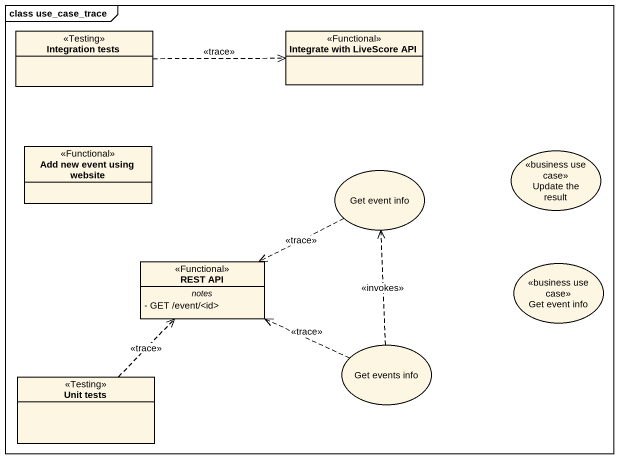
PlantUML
@startuml
mainframe class use_case_trace
allowmixing
hide circle
hide empty members
skinparam classAttributeIconSize 0
class "Integration tests" as Integration_tests <<Testing>>
class "Integrate with LiveScore API" as Integrate_with_LiveScore_API <<Functional>>
class "Add new event using website" as Add_new_event_using_website <<Functional>>
usecase "Get event info" as Get_event_info
usecase "Update the result" as Update_the_result <<business use case>>
class "REST API" as REST_API <<Functional>> {
  -- notes --
  - GET /event/<id>
}
usecase "Get event info" as Get_event_info_2 <<business use case>>
usecase "Get events info" as Get_events_info
class "Unit tests" as Unit_tests <<Testing>>
Integration_tests .right.> Integrate_with_LiveScore_API : <<trace>>
Get_event_info .left.> REST_API : <<trace>>
Get_events_info .up.> Get_event_info : <<invokes>>
Get_events_info .left.> REST_API : <<trace>>
Unit_tests .up.> REST_API : <<trace>>
@enduml
